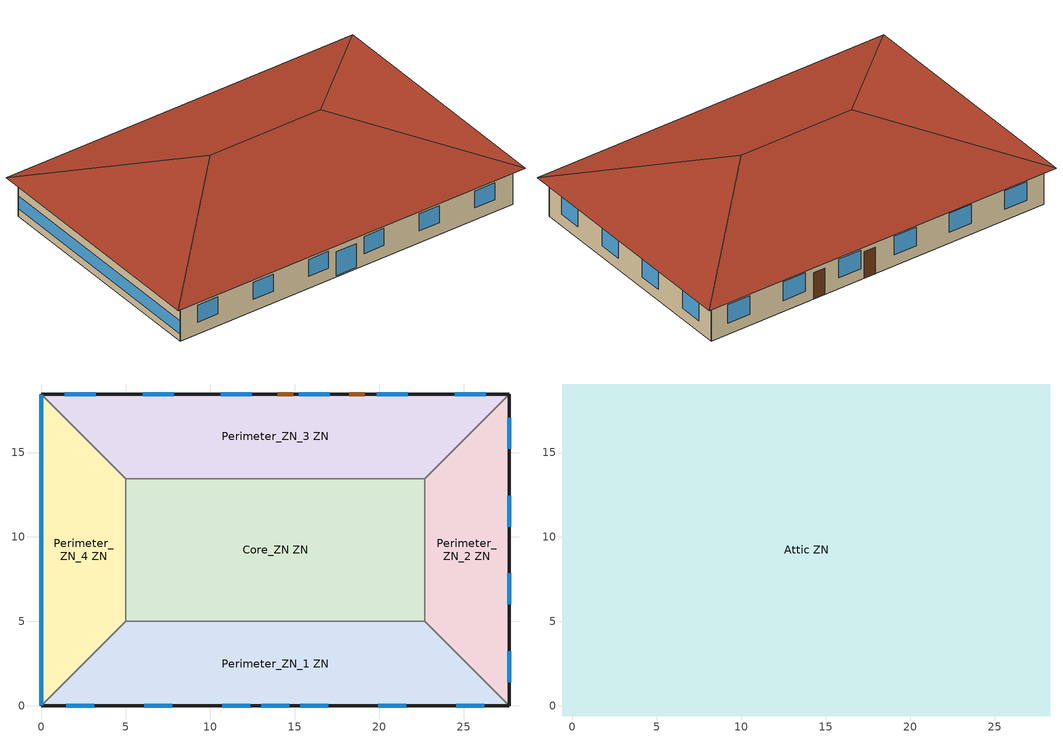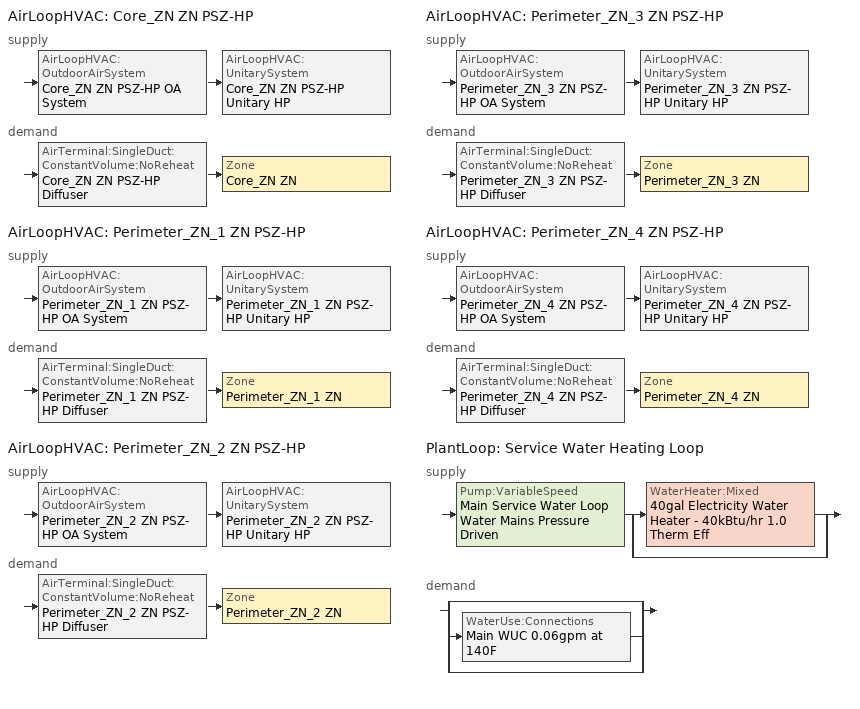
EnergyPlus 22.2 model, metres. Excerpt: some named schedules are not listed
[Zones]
Core_ZN ZN
 floor ground (PRM Slab on Grade Floor_Core_ZN_floor_0.73): 22.69,13.46 22.69,5 5,5 5,13.46 z0
 wall to Perimeter_ZN_2 ZN (Typical Interior Wall): 22.69,5 22.69,13.46 z0:3.05
 wall to Perimeter_ZN_3 ZN (Typical Interior Wall): 22.69,13.46 5,13.46 z0:3.05
 wall to Perimeter_ZN_1 ZN (Typical Interior Wall): 5,5 22.69,5 z0:3.05
 wall to Perimeter_ZN_4 ZN (Typical Interior Wall): 5,13.46 5,5 z0:3.05
Perimeter_ZN_1 ZN
 floor ground (PRM Slab on Grade Floor_Perimeter_ZN_1_floor_0.73): 22.69,5 27.69,0 0,0 5,5 z0
 wall outside (PRM Steel Framed Exterior Wall R-8.06): 0,0 27.69,0 z0:3.05
 wall to Perimeter_ZN_2 ZN (Typical Interior Wall): 27.69,0 22.69,5 z0:3.05
 wall to Perimeter_ZN_4 ZN (Typical Interior Wall): 5,5 0,0 z0:3.05
 window (PRM U 1.22 SHGC 0.25 VT 0.28 Simple Glazing Window U-1.22 SHGC 0.25): 1.48,0 3.13,0 / 6.1,0 7.75,0 / 10.71,0 12.36,0 / 15.33,0 16.98,0 / 19.94,0 21.59,0 / 24.56,0 26.21,0 z0.97:2.35; 13.02,0 14.67,0 z0.1:2.03
Perimeter_ZN_2 ZN
 floor ground (PRM Slab on Grade Floor_Perimeter_ZN_2_floor_0.73): 27.69,18.46 27.69,0 22.69,5 22.69,13.46 z0
 wall outside (PRM Steel Framed Exterior Wall R-8.06): 27.69,0 27.69,18.46 z0:3.05
 wall to Perimeter_ZN_3 ZN (Typical Interior Wall): 27.69,18.46 22.69,13.46 z0:3.05
 window (PRM U 1.22 SHGC 0.25 VT 0.28 Simple Glazing Window U-1.22 SHGC 0.25 1): 27.69,1.39 27.69,3.22 / 27.69,6.01 27.69,7.84 / 27.69,10.62 27.69,12.45 / 27.69,15.24 27.69,17.07 z0.9:2.42
Perimeter_ZN_3 ZN
 floor ground (PRM Slab on Grade Floor_Perimeter_ZN_3_floor_0.73): 27.69,18.46 22.69,13.46 5,13.46 0,18.46 z0
 wall outside (PRM Steel Framed Exterior Wall R-8.06): 27.69,18.46 0,18.46 z0:3.05
 wall to Perimeter_ZN_4 ZN (Typical Interior Wall): 0,18.46 5,13.46 z0:3.05
 window (PRM U 1.22 SHGC 0.25 VT 0.28 Simple Glazing Window U-1.22 SHGC 0.25 1): 26.3,18.46 24.47,18.46 / 21.68,18.46 19.85,18.46 / 17.07,18.46 15.24,18.46 / 12.45,18.46 10.62,18.46 / 7.84,18.46 6.01,18.46 / 3.22,18.46 1.39,18.46 z0.9:2.42
 door (PRM Typical Insulated Metal Door R-1.43): 14.91,18.46 14,18.46 / 19.13,18.46 18.22,18.46 z0:2.13
Perimeter_ZN_4 ZN
 floor ground (PRM Slab on Grade Floor_Perimeter_ZN_4_floor_0.73): 0,18.46 5,13.46 5,5 0,0 z0
 wall outside (PRM Steel Framed Exterior Wall R-8.06): 0,18.46 0,0 z0:3.05
 window (PRM U 1.22 SHGC 0.25 VT 0.28 Simple Glazing Window U-1.22 SHGC 0.25 2): 0,18.43 0,0.03 z0.6:1.64
Attic ZN
 floor outside (Typical Attic Soffit): 28.29,19.06 28.29,-0.6 27.69,0 27.69,18.46 z3.05; 28.29,19.06 27.69,18.46 0,18.46 -0.6,19.06 z3.05; 27.69,0 28.29,-0.6 -0.6,-0.6 0,0 z3.05; -0.6,19.06 0,18.46 0,0 -0.6,-0.6 z3.05
 floor to Core_ZN ZN (PRM IEAD Roof R-15.87 Reversed): 22.69,13.46 22.69,5 5,5 5,13.46 z3.05
 floor to Perimeter_ZN_2 ZN (PRM IEAD Roof R-15.87 Reversed): 27.69,18.46 27.69,0 22.69,5 22.69,13.46 z3.05
 floor to Perimeter_ZN_3 ZN (PRM IEAD Roof R-15.87 Reversed): 27.69,18.46 22.69,13.46 5,13.46 0,18.46 z3.05
 floor to Perimeter_ZN_1 ZN (PRM IEAD Roof R-15.87 Reversed): 22.69,5 27.69,0 0,0 5,5 z3.05
 floor to Perimeter_ZN_4 ZN (PRM IEAD Roof R-15.87 Reversed): 0,18.46 5,13.46 5,5 0,0 z3.05
 roof outside (Typical Uninsulated Wood Joist Attic Roof): 18.46,9.23,6.33 28.29,-0.6,3.05 28.29,19.06,3.05; 18.46,9.23,6.33 28.29,19.06,3.05 -0.6,19.06,3.05 9.23,9.23,6.33; 9.23,9.23,6.33 -0.6,-0.6,3.05 28.29,-0.6,3.05 18.46,9.23,6.33; 9.23,9.23,6.33 -0.6,19.06,3.05 -0.6,-0.6,3.05
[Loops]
AirLoopHVAC 'Core_ZN ZN PSZ-HP'
 supply: AirLoopHVAC:OutdoorAirSystem 'Core_ZN ZN PSZ-HP OA System' > AirLoopHVAC:UnitarySystem 'Core_ZN ZN PSZ-HP Unitary HP'
 demand: AirTerminal:SingleDuct:ConstantVolume:NoReheat 'Core_ZN ZN PSZ-HP Diffuser' > Zone 'Core_ZN ZN'
AirLoopHVAC 'Perimeter_ZN_1 ZN PSZ-HP'
 supply: AirLoopHVAC:OutdoorAirSystem 'Perimeter_ZN_1 ZN PSZ-HP OA System' > AirLoopHVAC:UnitarySystem 'Perimeter_ZN_1 ZN PSZ-HP Unitary HP'
 demand: AirTerminal:SingleDuct:ConstantVolume:NoReheat 'Perimeter_ZN_1 ZN PSZ-HP Diffuser' > Zone 'Perimeter_ZN_1 ZN'
AirLoopHVAC 'Perimeter_ZN_2 ZN PSZ-HP'
 supply: AirLoopHVAC:OutdoorAirSystem 'Perimeter_ZN_2 ZN PSZ-HP OA System' > AirLoopHVAC:UnitarySystem 'Perimeter_ZN_2 ZN PSZ-HP Unitary HP'
 demand: AirTerminal:SingleDuct:ConstantVolume:NoReheat 'Perimeter_ZN_2 ZN PSZ-HP Diffuser' > Zone 'Perimeter_ZN_2 ZN'
AirLoopHVAC 'Perimeter_ZN_3 ZN PSZ-HP'
 supply: AirLoopHVAC:OutdoorAirSystem 'Perimeter_ZN_3 ZN PSZ-HP OA System' > AirLoopHVAC:UnitarySystem 'Perimeter_ZN_3 ZN PSZ-HP Unitary HP'
 demand: AirTerminal:SingleDuct:ConstantVolume:NoReheat 'Perimeter_ZN_3 ZN PSZ-HP Diffuser' > Zone 'Perimeter_ZN_3 ZN'
AirLoopHVAC 'Perimeter_ZN_4 ZN PSZ-HP'
 supply: AirLoopHVAC:OutdoorAirSystem 'Perimeter_ZN_4 ZN PSZ-HP OA System' > AirLoopHVAC:UnitarySystem 'Perimeter_ZN_4 ZN PSZ-HP Unitary HP'
 demand: AirTerminal:SingleDuct:ConstantVolume:NoReheat 'Perimeter_ZN_4 ZN PSZ-HP Diffuser' > Zone 'Perimeter_ZN_4 ZN'
PlantLoop 'Service Water Heating Loop'
 supply: Pump:VariableSpeed 'Main Service Water Loop Water Mains Pressure Driven' > split
  | WaterHeater:Mixed '40gal Electricity Water Heater - 40kBtu/hr 1.0 Therm Eff'
  | bypass
 demand: split
  | bypass
  | WaterUse:Connections 'Main WUC 0.06gpm at 140F'
  | bypass
[Building]
test_building: Loads convergence tolerance value=0.04; Maximum number of warmup days=25; Minimum number of warmup days=6; North axis=0; Solar distribution=FullInteriorAndExterior; Temperature convergence tolerance value=0.2; Terrain=City
[Site:GroundTemperature:FCfactorMethod]
January ground temperature=24.2; February ground temperature=18.9; March ground temperature=15.7; April ground temperature=13.6; May ground temperature=15.5; June ground temperature=17.1; July ground temperature=21.2; August ground temperature=26.9; September ground temperature=27.6; October ground temperature=27.9; November ground temperature=27.4; December ground temperature=26.2
[Site:Location]
Tampa-MacDill AFB_FL_USA: Elevation=8; Latitude=27.85; Longitude=-82.52; Time zone=-5
[Site:WaterMainsTemperature]
Annual average outdoor air temperature=21.85; Calculation method=Correlation; Maximum difference in monthly average outdoor air temperatures=14.3
[SizingPeriod:DesignDay] Barometric pressure=101229; Begin environment reset mode=FullResetAtBeginEnvironment; Day of month=21; Daylight saving time indicator=No; Dry bulb temperature range modifier type=DefaultMultipliers; Humidity condition type=WetBulb; Rain indicator=No; Snow indicator=No
Name | Ashrae clear sky optical depth for beam irradiance taub | Ashrae clear sky optical depth for diffuse irradiance taud | Daily dry bulb temperature range | Day type | Maximum dry bulb temperature | Month | Solar model indicator | Wetbulb or dewpoint at maximum dry bulb | Wind direction | Wind speed | Sky clearness
Tampa-MacDill.AFB_FL_USA Ann Clg .4% Condns DB=>MWB | 0.491 | 2.016 | 7.9 | SummerDesignDay | 33.9 | 8 | ASHRAETau | 25.1 | 270 | 3.1
Tampa-MacDill.AFB_FL_USA Ann Htg 99.6% Condns DB |  |  | 0 | WinterDesignDay | 4.6 | 1 | ASHRAEClearSky | 4.6 | 10 | 2.5 | 0
[Construction]
InteriorFurnishings: Std Wood 6inch
PRM IEAD Roof R-15.87 Reversed: Metal Roof Surface, Typical Insulation R-14.76, Roof Membrane
PRM Steel Framed Exterior Wall R-8.06: Stucco - 3/8 in., 5/8 in. Gypsum Board, Typical Insulation R-6.01, 5/8 in. Gypsum Board
PRM Typical Insulated Metal Door R-1.43: F08 Metal surface, Typical Insulation R-0.58 1
PRM U 1.22 SHGC 0.25 VT 0.28 Simple Glazing Window U-1.22 SHGC 0.25: PRM U 1.22 SHGC 0.25 VT 0.28 Simple Glazing U-1.22 SHGC 0.25
PRM U 1.22 SHGC 0.25 VT 0.28 Simple Glazing Window U-1.22 SHGC 0.25 1: PRM U 1.22 SHGC 0.25 VT 0.28 Simple Glazing U-1.22 SHGC 0.25 1
PRM U 1.22 SHGC 0.25 VT 0.28 Simple Glazing Window U-1.22 SHGC 0.25 2: PRM U 1.22 SHGC 0.25 VT 0.28 Simple Glazing U-1.22 SHGC 0.25 2
Typical Attic Soffit: 5/8 in. Plywood
Typical Interior Wall: G01 13mm gypsum board, G01 13mm gypsum board
Typical Uninsulated Wood Joist Attic Roof: Asphalt Shingles, 5/8 in. Plywood
[Construction:FfactorGroundFloor] F factor=1.26344
Name | Area | Perimeterexposed
PRM Slab on Grade Floor_Core_ZN_floor_0.73 | 149.6574 | 0
PRM Slab on Grade Floor_Perimeter_ZN_1_floor_0.73; PRM Slab on Grade Floor_Perimeter_ZN_3_floor_0.73 | 113.45 | 27.69
PRM Slab on Grade Floor_Perimeter_ZN_2_floor_0.73; PRM Slab on Grade Floor_Perimeter_ZN_4_floor_0.73 | 67.3 | 18.46
[Material] Thermal absorptance=0.9
Name | Conductivity | Density | Roughness | Solar absorptance | Specific heat | Thickness | Visible absorptance
5/8 in. Gypsum Board | 0.16 | 800 | MediumSmooth | 0.7 | 1090 | 0.0159 | 0.7
5/8 in. Plywood | 0.12 | 544 | Smooth | 0.7 | 1210 | 0.0159 | 0.7
Asphalt Shingles | 0.04 | 1120 | VeryRough | 0.7 | 1260 | 0.0032 | 0.7
F08 Metal surface; Metal Roof Surface | 45.28 | 7824 | Smooth | 0.7 | 500 | 0.0008 | 0.7
G01 13mm gypsum board | 0.16 | 800 | Smooth | 0.7 | 1090 | 0.0127 | 0.5
Roof Membrane | 0.16 | 1121.29 | VeryRough | 0.7 | 1460 | 0.0095 | 0.7
Std Wood 6inch | 0.12 | 540 | MediumSmooth | 0.7 | 1210 | 0.15 | 0.7
Stucco - 3/8 in. | 0.721197 | 1855.1 | Smooth | 0 | 837.36 | 0.009652 | 0
[Material:NoMass] Roughness=Smooth; Solar absorptance=0.7; Thermal absorptance=0.9; Visible absorptance=0.7
Name | Thermal resistance
Typical Insulation R-0.58 1 | 0.101875
Typical Insulation R-6.01 | 1.05842
Typical Insulation R-14.76 | 2.59864
[WindowMaterial:SimpleGlazingSystem] Solar heat gain coefficient=0.25; U factor=6.92748; Visible transmittance=0.28
PRM U 1.22 SHGC 0.25 VT 0.28 Simple Glazing U-1.22 SHGC 0.25; PRM U 1.22 SHGC 0.25 VT 0.28 Simple Glazing U-1.22 SHGC 0.25 1; PRM U 1.22 SHGC 0.25 VT 0.28 Simple Glazing U-1.22 SHGC 0.25 2
[AirLoopHVAC] Design return air flow fraction of supply air flow=1; Design supply air flow rate=Autosize
Core_ZN ZN PSZ-HP; Perimeter_ZN_1 ZN PSZ-HP; Perimeter_ZN_2 ZN PSZ-HP; Perimeter_ZN_3 ZN PSZ-HP; Perimeter_ZN_4 ZN PSZ-HP
[AirLoopHVAC:UnitarySystem] Ancillary off cycle electric power=0; Ancillary on cycle electric power=0; Availability schedule=Always On Discrete; Control type=Load; Cooling supply air flow rate=Autosize; Dehumidification control type=None; Dx heating coil sizing ratio=1; Fan placement=DrawThrough; Fraction of on cycle power use=0.01; Heat pump fan delay time=60; Heat pump time constant=60; Heating supply air flow rate=Autosize; Latent load control=SensibleOnlyLoadControl; Maximum cycling rate=2.5; Maximum outdoor dry bulb temperature for supplemental heater operation=4.44444; Maximum supply air temperature=80; Minimum supply air temperature=2; No load supply air flow rate=Autosize; Use doas dx cooling coil=No
Name | Controlling zone or thermostat location | Cooling coil | Heating coil | Supplemental heating coil | Supply air fan operating mode schedule | Supply fan
Core_ZN ZN PSZ-HP Unitary HP | Core_ZN ZN | Core_ZN ZN PSZ-HP 1spd DX HP Clg Coil | Core_ZN ZN HP Htg Coil | Core_ZN ZN PSZ-HP Electric Backup Htg Coil | Core_ZN ZN PSZ-HP Occ Sch | Core_ZN ZN PSZ-HP Fan
Perimeter_ZN_1 ZN PSZ-HP Unitary HP | Perimeter_ZN_1 ZN | Perimeter_ZN_1 ZN PSZ-HP 1spd DX HP Clg Coil | Perimeter_ZN_1 ZN HP Htg Coil | Perimeter_ZN_1 ZN PSZ-HP Electric Backup Htg Coil | Perimeter_ZN_1 ZN PSZ-HP Occ Sch | Perimeter_ZN_1 ZN PSZ-HP Fan
Perimeter_ZN_2 ZN PSZ-HP Unitary HP | Perimeter_ZN_2 ZN | Perimeter_ZN_2 ZN PSZ-HP 1spd DX HP Clg Coil | Perimeter_ZN_2 ZN HP Htg Coil | Perimeter_ZN_2 ZN PSZ-HP Electric Backup Htg Coil | Perimeter_ZN_2 ZN PSZ-HP Occ Sch | Perimeter_ZN_2 ZN PSZ-HP Fan
Perimeter_ZN_3 ZN PSZ-HP Unitary HP | Perimeter_ZN_3 ZN | Perimeter_ZN_3 ZN PSZ-HP 1spd DX HP Clg Coil | Perimeter_ZN_3 ZN HP Htg Coil | Perimeter_ZN_3 ZN PSZ-HP Electric Backup Htg Coil | Perimeter_ZN_3 ZN PSZ-HP Occ Sch | Perimeter_ZN_3 ZN PSZ-HP Fan
Perimeter_ZN_4 ZN PSZ-HP Unitary HP | Perimeter_ZN_4 ZN | Perimeter_ZN_4 ZN PSZ-HP 1spd DX HP Clg Coil | Perimeter_ZN_4 ZN HP Htg Coil | Perimeter_ZN_4 ZN PSZ-HP Electric Backup Htg Coil | Perimeter_ZN_4 ZN PSZ-HP Occ Sch | Perimeter_ZN_4 ZN PSZ-HP Fan
[AirTerminal:SingleDuct:ConstantVolume:NoReheat] Availability schedule=Always On Discrete; Maximum air flow rate=Autosize
Core_ZN ZN PSZ-HP Diffuser; Perimeter_ZN_1 ZN PSZ-HP Diffuser; Perimeter_ZN_2 ZN PSZ-HP Diffuser; Perimeter_ZN_3 ZN PSZ-HP Diffuser; Perimeter_ZN_4 ZN PSZ-HP Diffuser
[AvailabilityManager:NightCycle] Applicability schedule=Always On Discrete; Control type=CycleOnAny; Cycling run time=1800; Cycling run time control type=FixedRunTime; Thermostat tolerance=1
Name | Fan schedule
Availability Manager Night Cycle 6 | Core_ZN ZN PSZ-HP Occ Sch
Availability Manager Night Cycle 7 | Perimeter_ZN_1 ZN PSZ-HP Occ Sch
Availability Manager Night Cycle 8 | Perimeter_ZN_2 ZN PSZ-HP Occ Sch
Availability Manager Night Cycle 9 | Perimeter_ZN_3 ZN PSZ-HP Occ Sch
Availability Manager Night Cycle 10 | Perimeter_ZN_4 ZN PSZ-HP Occ Sch
[AvailabilityManager:Scheduled] Schedule=Always On Discrete
Core_ZN ZN PSZ-HP OA System Availability Manager; Perimeter_ZN_1 ZN PSZ-HP OA System Availability Manager; Perimeter_ZN_2 ZN PSZ-HP OA System Availability Manager; Perimeter_ZN_3 ZN PSZ-HP OA System Availability Manager; Perimeter_ZN_4 ZN PSZ-HP OA System Availability Manager
[Coil:Cooling:DX:SingleSpeed] 2017 rated evaporator fan power per volume flow rate=773.3; Availability schedule=Always On Discrete; Basin heater capacity=0; Basin heater setpoint temperature=10; Condenser type=AirCooled; Crankcase heater capacity=0; Evaporative condenser air flow rate=Autosize; Evaporative condenser effectiveness=0; Evaporative condenser pump rated power consumption=Autosize; Gross rated cooling cop=3; Gross rated sensible heat ratio=Autosize; Gross rated total cooling capacity=Autosize; Maximum outdoor dry bulb temperature for crankcase heater operation=0; Minimum outdoor dry bulb temperature for compressor operation=-25; Rated air flow rate=Autosize
Name | Energy input ratio function of flow fraction curve | Energy input ratio function of temperature curve | Part load fraction correlation curve | Total cooling capacity function of flow fraction curve | Total cooling capacity function of temperature curve
Core_ZN ZN PSZ-HP 1spd DX HP Clg Coil | Curve Quadratic 7 | Curve Biquadratic 4 | Curve Quadratic 8 | Curve Quadratic 6 | Curve Biquadratic 3
Perimeter_ZN_1 ZN PSZ-HP 1spd DX HP Clg Coil | Curve Quadratic 15 | Curve Biquadratic 8 | Curve Quadratic 16 | Curve Quadratic 14 | Curve Biquadratic 7
Perimeter_ZN_2 ZN PSZ-HP 1spd DX HP Clg Coil | Curve Quadratic 23 | Curve Biquadratic 12 | Curve Quadratic 24 | Curve Quadratic 22 | Curve Biquadratic 11
Perimeter_ZN_3 ZN PSZ-HP 1spd DX HP Clg Coil | Curve Quadratic 31 | Curve Biquadratic 16 | Curve Quadratic 32 | Curve Quadratic 30 | Curve Biquadratic 15
Perimeter_ZN_4 ZN PSZ-HP 1spd DX HP Clg Coil | Curve Quadratic 39 | Curve Biquadratic 20 | Curve Quadratic 40 | Curve Quadratic 38 | Curve Biquadratic 19
[Coil:Heating:DX:SingleSpeed] 2023 rated supply fan power per volume flow rate=773.3; Availability schedule=Always On Discrete; Crankcase heater capacity=50; Defrost control=OnDemand; Defrost strategy=ReverseCycle; Defrost time period fraction=0.166667; Gross rated heating capacity=Autosize; Gross rated heating cop=3.4; Maximum outdoor dry bulb temperature for crankcase heater operation=4.4; Maximum outdoor dry bulb temperature for defrost operation=1.67; Minimum outdoor dry bulb temperature for compressor operation=-12.2; Rated air flow rate=Autosize; Resistive defrost heater capacity=2000
Name | Defrost energy input ratio function of temperature curve | Energy input ratio function of flow fraction curve | Energy input ratio function of temperature curve | Heating capacity function of flow fraction curve | Heating capacity function of temperature curve | Part load fraction correlation curve
Core_ZN ZN HP Htg Coil | Core_ZN ZN HP Htg Coil Defrost EIR Func of Temp Curve 2 | Core_ZN ZN HP Htg Coil EIR Func of Flow Frac Curve | Core_ZN ZN HP Htg Coil EIR Func of Temp Curve | Core_ZN ZN HP Htg Coil Htg Cap Func of Flow Frac Curve | Core_ZN ZN HP Htg Coil Htg Cap Func of Temp Curve | Core_ZN ZN HP Htg Coil PLR Correlation Curve
Perimeter_ZN_1 ZN HP Htg Coil | Perimeter_ZN_1 ZN HP Htg Coil Defrost EIR Func of Temp Curve 2 | Perimeter_ZN_1 ZN HP Htg Coil EIR Func of Flow Frac Curve | Perimeter_ZN_1 ZN HP Htg Coil EIR Func of Temp Curve | Perimeter_ZN_1 ZN HP Htg Coil Htg Cap Func of Flow Frac Curve | Perimeter_ZN_1 ZN HP Htg Coil Htg Cap Func of Temp Curve | Perimeter_ZN_1 ZN HP Htg Coil PLR Correlation Curve
Perimeter_ZN_2 ZN HP Htg Coil | Perimeter_ZN_2 ZN HP Htg Coil Defrost EIR Func of Temp Curve 2 | Perimeter_ZN_2 ZN HP Htg Coil EIR Func of Flow Frac Curve | Perimeter_ZN_2 ZN HP Htg Coil EIR Func of Temp Curve | Perimeter_ZN_2 ZN HP Htg Coil Htg Cap Func of Flow Frac Curve | Perimeter_ZN_2 ZN HP Htg Coil Htg Cap Func of Temp Curve | Perimeter_ZN_2 ZN HP Htg Coil PLR Correlation Curve
Perimeter_ZN_3 ZN HP Htg Coil | Perimeter_ZN_3 ZN HP Htg Coil Defrost EIR Func of Temp Curve 2 | Perimeter_ZN_3 ZN HP Htg Coil EIR Func of Flow Frac Curve | Perimeter_ZN_3 ZN HP Htg Coil EIR Func of Temp Curve | Perimeter_ZN_3 ZN HP Htg Coil Htg Cap Func of Flow Frac Curve | Perimeter_ZN_3 ZN HP Htg Coil Htg Cap Func of Temp Curve | Perimeter_ZN_3 ZN HP Htg Coil PLR Correlation Curve
Perimeter_ZN_4 ZN HP Htg Coil | Perimeter_ZN_4 ZN HP Htg Coil Defrost EIR Func of Temp Curve 2 | Perimeter_ZN_4 ZN HP Htg Coil EIR Func of Flow Frac Curve | Perimeter_ZN_4 ZN HP Htg Coil EIR Func of Temp Curve | Perimeter_ZN_4 ZN HP Htg Coil Htg Cap Func of Flow Frac Curve | Perimeter_ZN_4 ZN HP Htg Coil Htg Cap Func of Temp Curve | Perimeter_ZN_4 ZN HP Htg Coil PLR Correlation Curve
[Coil:Heating:Electric] Availability schedule=Always On Discrete; Efficiency=1; Nominal capacity=Autosize
Core_ZN ZN PSZ-HP Electric Backup Htg Coil; Perimeter_ZN_1 ZN PSZ-HP Electric Backup Htg Coil; Perimeter_ZN_2 ZN PSZ-HP Electric Backup Htg Coil; Perimeter_ZN_3 ZN PSZ-HP Electric Backup Htg Coil; Perimeter_ZN_4 ZN PSZ-HP Electric Backup Htg Coil
[Controller:MechanicalVentilation] Availability schedule=Always On Discrete; Demand controlled ventilation=No; System outdoor air method=ZoneSum; Design specification outdoor air object name 1=Office WholeBuilding - Sm Office Ventilation
Name | Zone or zonelist name 1
Controller Mechanical Ventilation 1 | Core_ZN ZN
Controller Mechanical Ventilation 2 | Perimeter_ZN_1 ZN
Controller Mechanical Ventilation 3 | Perimeter_ZN_2 ZN
Controller Mechanical Ventilation 4 | Perimeter_ZN_3 ZN
Controller Mechanical Ventilation 5 | Perimeter_ZN_4 ZN
[Controller:OutdoorAir] Control high indoor humidity based on outdoor humidity ratio=Yes; Economizer control action type=ModulateFlow; Economizer control type=NoEconomizer; Economizer maximum limit dry bulb temperature=28; Economizer maximum limit enthalpy=64000; Heat recovery bypass control type=BypassWhenWithinEconomizerLimits; High humidity control=No; Lockout type=LockoutWithHeating; Maximum outdoor air flow rate=Autosize; Minimum limit type=FixedMinimum; Minimum outdoor air flow rate=Autosize; Minimum outdoor air schedule=Always On Discrete
Name | Mechanical ventilation controller
Core_ZN ZN PSZ-HP OA System Controller | Controller Mechanical Ventilation 1
Perimeter_ZN_1 ZN PSZ-HP OA System Controller | Controller Mechanical Ventilation 2
Perimeter_ZN_2 ZN PSZ-HP OA System Controller | Controller Mechanical Ventilation 3
Perimeter_ZN_3 ZN PSZ-HP OA System Controller | Controller Mechanical Ventilation 4
Perimeter_ZN_4 ZN PSZ-HP OA System Controller | Controller Mechanical Ventilation 5
[DesignSpecification:OutdoorAir]
Office WholeBuilding - Sm Office Ventilation: Outdoor air flow air changes per hour=0; Outdoor air flow per person=0; Outdoor air flow per zone=0; Outdoor air flow per zone floor area=0.000508; Outdoor air method=Sum
[Exterior:Lights]
NonDimming Exterior Lights Def: Control option=AstronomicalClock; Design level=1582.575; End use subcategory=General; Schedule=OfficeSmall Exterior_Lgt_ALWAYS_ON
[Fan:OnOff] Availability schedule=Always On Discrete; End use subcategory=General; Fan total efficiency=0.495; Maximum flow rate=Autosize; Motor efficiency=0.825; Motor in airstream fraction=1; Pressure rise=891.506
Name | Fan efficiency ratio function of speed ratio curve | Fan power ratio function of speed ratio curve
Core_ZN ZN PSZ-HP Fan | Fan On Off Efficiency Curve | Fan On Off Power Curve
Perimeter_ZN_1 ZN PSZ-HP Fan | Fan On Off Efficiency Curve 1 | Fan On Off Power Curve 1
Perimeter_ZN_2 ZN PSZ-HP Fan | Fan On Off Efficiency Curve 2 | Fan On Off Power Curve 2
Perimeter_ZN_3 ZN PSZ-HP Fan | Fan On Off Efficiency Curve 3 | Fan On Off Power Curve 3
Perimeter_ZN_4 ZN PSZ-HP Fan | Fan On Off Efficiency Curve 4 | Fan On Off Power Curve 4
[InternalMass] Construction=InteriorFurnishings
Name | Zone or zonelist | Surface area
Attic Mass | Attic ZN | 1135.95
Core_ZN Mass | Core_ZN ZN | 299.3148
Perimeter_ZN_1 Mass | Perimeter_ZN_1 ZN | 226.9
Perimeter_ZN_2 Mass | Perimeter_ZN_2 ZN | 134.6
Perimeter_ZN_3 Mass | Perimeter_ZN_3 ZN | 226.9
Perimeter_ZN_4 Mass | Perimeter_ZN_4 ZN | 134.6
[PlantEquipmentList]
Service Water Heating Loop Heating Equipment List: 40gal Electricity Water Heater - 40kBtu/hr 1.0 Therm Eff, WaterHeater:Mixed
[PlantEquipmentOperation:HeatingLoad]
Service Water Heating Loop Heating Operation Scheme: Load range 1 lower limit=0; Load range 1 upper limit=1000000000; Range 1 equipment list=Service Water Heating Loop Heating Equipment List
[PlantEquipmentOperationSchemes]
Service Water Heating Loop Operation Schemes: Control scheme 1=Service Water Heating Loop Heating Operation Scheme; Control scheme 1 schedule=Always On Discrete
[PlantLoop]
Service Water Heating Loop: Common pipe simulation=None; Fluid type=Water; Load distribution scheme=Optimal; Maximum loop flow rate=Autosize; Maximum loop temperature=60; Minimum loop flow rate=0; Minimum loop temperature=10; Plant equipment operation scheme=Service Water Heating Loop Operation Schemes; Plant loop demand calculation scheme=SingleSetpoint; Plant loop volume=Autocalculate
[Pump:VariableSpeed]
Main Service Water Loop Water Mains Pressure Driven: Design electric power per unit flow rate=348701.1; Design maximum flow rate=Autosize; Design minimum flow rate=0; Design minimum flow rate fraction=0; Design power consumption=Autosize; Design power sizing method=PowerPerFlowPerPressure; Design pump head=0.001; Design shaft power per unit flow rate per unit head=1.28205; End use subcategory=General; Fraction of motor inefficiencies to fluid stream=0; Motor efficiency=0.825; Pump control type=Intermittent; Skin loss radiative fraction=0.5; Coefficient 1 of the part load performance curve=0; Coefficient 2 of the part load performance curve=3.2485; Coefficient 3 of the part load performance curve=-4.7443; Coefficient 4 of the part load performance curve=2.5294
[SetpointManager:MixedAir] Control variable=Temperature
Node 8 OS Default SPM; Node 18 OS Default SPM; Node 28 OS Default SPM; Node 38 OS Default SPM; Node 48 OS Default SPM
[SetpointManager:Scheduled]
Service hot water setpoint manager: Control variable=Temperature; Schedule=Service Water Loop Temp - 140F; Setpoint node or nodelist=Main Service Water Loop Supply Outlet Node
[SetpointManager:SingleZone:Reheat] Control variable=Temperature; Maximum supply air temperature=50; Minimum supply air temperature=12.7778
Name | Control zone
Core_ZN ZN Setpoint Manager SZ Reheat | Core_ZN ZN
Perimeter_ZN_1 ZN Setpoint Manager SZ Reheat | Perimeter_ZN_1 ZN
Perimeter_ZN_2 ZN Setpoint Manager SZ Reheat | Perimeter_ZN_2 ZN
Perimeter_ZN_3 ZN Setpoint Manager SZ Reheat | Perimeter_ZN_3 ZN
Perimeter_ZN_4 ZN Setpoint Manager SZ Reheat | Perimeter_ZN_4 ZN
[Sizing:Plant]
Service Water Heating Loop: Coincident sizing factor mode=None; Design loop exit temperature=60; Loop design temperature difference=5; Loop type=Heating; Sizing option=NonCoincident; Zone timesteps in averaging window=1
[Sizing:System] 100 outdoor air in cooling=No; 100 outdoor air in heating=No; Central cooling capacity control method=OnOff; Central cooling design supply air humidity ratio=0.0085; Central cooling design supply air temperature=12.7789; Central heating design supply air humidity ratio=0.008; Central heating design supply air temperature=32.2211; Central heating maximum system air flow ratio=1; Cooling design capacity=Autosize; Cooling design capacity method=CoolingDesignCapacity; Cooling design capacity per floor area=234.7; Cooling fraction of autosized cooling supply air flow rate=1; Cooling supply air flow rate=0; Cooling supply air flow rate method=DesignDay; Cooling supply air flow rate per floor area=0.00996765; Cooling supply air flow rate per unit cooling capacity=3.94755e-05; Design outdoor air flow rate=Autosize; Fraction of autosized cooling design capacity=1; Fraction of autosized heating design capacity=1; Heating design capacity=Autosize; Heating design capacity method=HeatingDesignCapacity; Heating design capacity per floor area=157; Heating fraction of autosized cooling supply air flow rate=1; Heating fraction of autosized heating supply air flow rate=1; Heating supply air flow rate=0; Heating supply air flow rate method=DesignDay; Heating supply air flow rate per floor area=0.00996765; Heating supply air flow rate per unit heating capacity=3.15882e-05; Occupant diversity=Autosize; Precool design humidity ratio=0.008; Precool design temperature=12.7778; Preheat design humidity ratio=0.008; Preheat design temperature=7.22222; System outdoor air method=ZoneSum; Type of load to size on=Sensible; Type of zone sum to use=Coincident; Zone maximum outdoor air fraction=1
Core_ZN ZN PSZ-HP; Perimeter_ZN_1 ZN PSZ-HP; Perimeter_ZN_2 ZN PSZ-HP; Perimeter_ZN_3 ZN PSZ-HP; Perimeter_ZN_4 ZN PSZ-HP
[Sizing:Zone] Account for dedicated outdoor air system=No; Cooling design air flow method=DesignDay; Cooling design air flow rate=0; Cooling minimum air flow=0; Cooling minimum air flow fraction=0; Cooling minimum air flow per zone floor area=0.000762; Design specification outdoor air object=Office WholeBuilding - Sm Office Ventilation; Heating design air flow method=DesignDay; Heating design air flow rate=0; Heating maximum air flow=0.141576; Heating maximum air flow fraction=0.3; Heating maximum air flow per zone floor area=0.002032; Zone cooling design supply air humidity ratio=0.0085; Zone cooling design supply air humidity ratio difference=0.005; Zone cooling design supply air temperature=12.7789; Zone cooling design supply air temperature difference=11.11; Zone cooling design supply air temperature input method=SupplyAirTemperature; Zone heating design supply air humidity ratio=0.008; Zone heating design supply air temperature=32.2211; Zone heating design supply air temperature difference=11.11; Zone heating design supply air temperature input method=SupplyAirTemperature; Zone humidification design supply air humidity ratio difference=0.005; Zone latent cooling design supply air humidity ratio input method=HumidityRatioDifference; Zone latent heating design supply air humidity ratio input method=HumidityRatioDifference; Zone load sizing method=Sensible Load Only No Latent Load
Core_ZN ZN; Perimeter_ZN_1 ZN; Perimeter_ZN_2 ZN; Perimeter_ZN_3 ZN; Perimeter_ZN_4 ZN
[Space] Ceiling height=Autocalculate; Floor area=Autocalculate; Space type=OFFICE_OPEN_PLAN; Tag 1=OFFICE_BUILDINGS_OFFICE_SPACE; Tag 2=OFFICE; Volume=Autocalculate
Name | Zone
Core_ZN ZN_space | Core_ZN ZN
Perimeter_ZN_1 ZN_space | Perimeter_ZN_1 ZN
Perimeter_ZN_2 ZN_space | Perimeter_ZN_2 ZN
Perimeter_ZN_3 ZN_space | Perimeter_ZN_3 ZN
Perimeter_ZN_4 ZN_space | Perimeter_ZN_4 ZN
[ThermostatSetpoint:DualSetpoint] Cooling setpoint temperature schedule=OfficeSmall CLGSETP_SCH_NO_OPTIMUM; Heating setpoint temperature schedule=OfficeSmall HTGSETP_SCH_NO_OPTIMUM
Office WholeBuilding - Sm Office Thermostat 1; Office WholeBuilding - Sm Office Thermostat 2; Office WholeBuilding - Sm Office Thermostat 3; Office WholeBuilding - Sm Office Thermostat 4; Office WholeBuilding - Sm Office Thermostat 5
[WaterHeater:Mixed]
40gal Electricity Water Heater - 40kBtu/hr 1.0 Therm Eff: Ambient temperature indicator=Zone; Ambient temperature zone=Core_ZN ZN; Deadband temperature difference=2; End use subcategory=General; Heater control type=Cycle; Heater fuel type=Electricity; Heater ignition delay=0; Heater ignition minimum flow rate=0; Heater maximum capacity=11722.8; Heater thermal efficiency=1; Indirect water heating recovery time=1.5; Maximum temperature limit=60; Off cycle loss coefficient to ambient temperature=1.87331; Off cycle loss fraction to zone=1; Off cycle parasitic fuel consumption rate=572; Off cycle parasitic fuel type=Electricity; Off cycle parasitic heat fraction to tank=0; On cycle loss coefficient to ambient temperature=1.87331; On cycle loss fraction to zone=1; On cycle parasitic fuel consumption rate=572; On cycle parasitic fuel type=Electricity; On cycle parasitic heat fraction to tank=0; Setpoint temperature schedule=Service Water Loop Temp - 140F; Source side design flow rate=Autosize; Source side effectiveness=1; Source side flow control mode=IndirectHeatPrimarySetpoint; Tank volume=0.151416; Use side design flow rate=Autosize; Use side effectiveness=1
[WaterHeater:Sizing]
WaterHeater:Sizing 1: Design mode=PeakDraw; Nominal tank volume for autosizing plant connections=1; Time for tank recovery=0; Time storage can meet peak draw=0.538503; Waterheater=40gal Electricity Water Heater - 40kBtu/hr 1.0 Therm Eff
[WaterUse:Connections]
Main WUC 0.06gpm at 140F: Water use equipment name 1=Main Service Water Use 0.06gpm at 140F; Drain water heat exchanger destination=Plant; Drain water heat exchanger type=None
[WaterUse:Equipment]
Main Service Water Use 0.06gpm at 140F: End use subcategory=General; Flow rate fraction schedule=OfficeSmall BLDG_SWH_SCH; Latent fraction schedule=Fraction Latent - 0.05; Peak flow rate=4.03777e-06; Sensible fraction schedule=Fraction Sensible - 0.2; Target temperature schedule=Mixed Water At Faucet Temp - 140F
[Zone] Multiplier=1
Name | Part of total floor area
Attic ZN | No
Core_ZN ZN; Perimeter_ZN_1 ZN; Perimeter_ZN_2 ZN; Perimeter_ZN_3 ZN; Perimeter_ZN_4 ZN | Yes
[ZoneControl:Thermostat] Temperature difference between cutout and setpoint=0
Name | Zone or zonelist | Control 1 | Control type schedule
Core_ZN ZN Thermostat | Core_ZN ZN | Office WholeBuilding - Sm Office Thermostat 1 | Core_ZN ZN Thermostat Schedule
Perimeter_ZN_1 ZN Thermostat | Perimeter_ZN_1 ZN | Office WholeBuilding - Sm Office Thermostat 2 | Perimeter_ZN_1 ZN Thermostat Schedule
Perimeter_ZN_2 ZN Thermostat | Perimeter_ZN_2 ZN | Office WholeBuilding - Sm Office Thermostat 3 | Perimeter_ZN_2 ZN Thermostat Schedule
Perimeter_ZN_3 ZN Thermostat | Perimeter_ZN_3 ZN | Office WholeBuilding - Sm Office Thermostat 4 | Perimeter_ZN_3 ZN Thermostat Schedule
Perimeter_ZN_4 ZN Thermostat | Perimeter_ZN_4 ZN | Office WholeBuilding - Sm Office Thermostat 5 | Perimeter_ZN_4 ZN Thermostat Schedule
[Zone equipment]
Core_ZN ZN: Core_ZN ZN PSZ-HP Diffuser
Perimeter_ZN_1 ZN: Perimeter_ZN_1 ZN PSZ-HP Diffuser
Perimeter_ZN_2 ZN: Perimeter_ZN_2 ZN PSZ-HP Diffuser
Perimeter_ZN_3 ZN: Perimeter_ZN_3 ZN PSZ-HP Diffuser
Perimeter_ZN_4 ZN: Perimeter_ZN_4 ZN PSZ-HP Diffuser
[ZoneInfiltration:DesignFlowRate] Temperature term coefficient=0; Velocity squared term coefficient=0
Name | Constant term coefficient | Design flow rate | Design flow rate calculation method | Schedule | Velocity term coefficient | Zone or zonelist or space or spacelist | Flow rate per exterior surface area
Core_ZN Infiltration | 0 | 0 | Flow/Zone | Always On Discrete | 0.224 | Core_ZN ZN
Perimeter_ZN_1 Infiltration | 0 |  | Flow/ExteriorWallArea | OfficeSmall INFIL_QUARTER_ON_SCH | 0.224 | Perimeter_ZN_1 ZN | 0.00263796
Perimeter_ZN_2 Infiltration | 0 |  | Flow/ExteriorWallArea | OfficeSmall INFIL_QUARTER_ON_SCH | 0.224 | Perimeter_ZN_2 ZN | 0.00263796
Perimeter_ZN_3 Infiltration | 0 |  | Flow/ExteriorWallArea | OfficeSmall INFIL_QUARTER_ON_SCH | 0.224 | Perimeter_ZN_3 ZN | 0.00263796
Perimeter_ZN_4 Infiltration | 0 |  | Flow/ExteriorWallArea | OfficeSmall INFIL_QUARTER_ON_SCH | 0.224 | Perimeter_ZN_4 ZN | 0.00263796
entry door Infiltration | 1 | 0.129785 | Flow/Zone | OfficeSmall INFIL_Door_Opening_SCH | 0 | Perimeter_ZN_1 ZN
[Curve:Biquadratic]
Name | Maximum value of x | Maximum value of y | Minimum value of x | Minimum value of y | Coefficient1 constant | Coefficient2 x | Coefficient3 x 2 | Coefficient4 y | Coefficient5 y 2 | Coefficient6 x y
Core_ZN ZN HP Htg Coil Defrost EIR Func of Temp Curve 2; Perimeter_ZN_1 ZN HP Htg Coil Defrost EIR Func of Temp Curve 2; Perimeter_ZN_2 ZN HP Htg Coil Defrost EIR Func of Temp Curve 2; Perimeter_ZN_3 ZN HP Htg Coil Defrost EIR Func of Temp Curve 2; Perimeter_ZN_4 ZN HP Htg Coil Defrost EIR Func of Temp Curve 2 | 29.44444 | 29.44444 | -23.3333 | -23.3333 | 0.297145 | 0.0430933 | -0.000748766 | 0.00597727 | 0.000482112 | -0.000956448
Curve Biquadratic 3; Curve Biquadratic 7; Curve Biquadratic 11; Curve Biquadratic 15; Curve Biquadratic 19 | 23.89 | 46.1 | 12.78 | 21.1 | 0.766956 | 0.0107756 | -4.14703e-05 | 0.00134961 | -0.000261144 | 0.000457488
Curve Biquadratic 4; Curve Biquadratic 8; Curve Biquadratic 12; Curve Biquadratic 16; Curve Biquadratic 20 | 23.89 | 46.1 | 12.78 | 21.1 | 0.297145 | 0.0430933 | -0.000748766 | 0.00597727 | 0.000482112 | -0.000956448
[Curve:Cubic]
Name | Maximum value of x | Minimum value of x | Coefficient1 constant | Coefficient2 x | Coefficient3 x 2 | Coefficient4 x 3
Core_ZN ZN HP Htg Coil EIR Func of Temp Curve; Perimeter_ZN_1 ZN HP Htg Coil EIR Func of Temp Curve; Perimeter_ZN_2 ZN HP Htg Coil EIR Func of Temp Curve; Perimeter_ZN_3 ZN HP Htg Coil EIR Func of Temp Curve; Perimeter_ZN_4 ZN HP Htg Coil EIR Func of Temp Curve | 20 | -20 | 1.19248 | -0.0300438 | 0.00103745 | -2.3328e-05
Core_ZN ZN HP Htg Coil Htg Cap Func of Flow Frac Curve; Perimeter_ZN_1 ZN HP Htg Coil Htg Cap Func of Flow Frac Curve; Perimeter_ZN_2 ZN HP Htg Coil Htg Cap Func of Flow Frac Curve; Perimeter_ZN_3 ZN HP Htg Coil Htg Cap Func of Flow Frac Curve; Perimeter_ZN_4 ZN HP Htg Coil Htg Cap Func of Flow Frac Curve | 1.5 | 0.5 | 0.84 | 0.16 | 0 | 0
Core_ZN ZN HP Htg Coil Htg Cap Func of Temp Curve; Perimeter_ZN_1 ZN HP Htg Coil Htg Cap Func of Temp Curve; Perimeter_ZN_2 ZN HP Htg Coil Htg Cap Func of Temp Curve; Perimeter_ZN_3 ZN HP Htg Coil Htg Cap Func of Temp Curve; Perimeter_ZN_4 ZN HP Htg Coil Htg Cap Func of Temp Curve | 20 | -20 | 0.758746 | 0.027626 | 0.000148716 | 3.4992e-06
Fan On Off Efficiency Curve; Fan On Off Efficiency Curve 1; Fan On Off Efficiency Curve 2; Fan On Off Efficiency Curve 3; Fan On Off Efficiency Curve 4 | 1 | 0 | 1 | 0 | 0 | 0
[Curve:Exponent] Maximum value of x=1; Minimum value of x=0; Coefficient1 constant=1; Coefficient2 constant=0; Coefficient3 constant=0
Fan On Off Power Curve; Fan On Off Power Curve 1; Fan On Off Power Curve 2; Fan On Off Power Curve 3; Fan On Off Power Curve 4
[Curve:Quadratic]
Name | Maximum value of x | Minimum value of x | Coefficient1 constant | Coefficient2 x | Coefficient3 x 2
Core_ZN ZN HP Htg Coil EIR Func of Flow Frac Curve; Perimeter_ZN_1 ZN HP Htg Coil EIR Func of Flow Frac Curve; Perimeter_ZN_2 ZN HP Htg Coil EIR Func of Flow Frac Curve; Perimeter_ZN_3 ZN HP Htg Coil EIR Func of Flow Frac Curve; Perimeter_ZN_4 ZN HP Htg Coil EIR Func of Flow Frac Curve | 1 | 0 | 1.3824 | -0.4336 | 0.0512
Core_ZN ZN HP Htg Coil PLR Correlation Curve; Curve Quadratic 8; Curve Quadratic 16; Curve Quadratic 24; Curve Quadratic 32; Curve Quadratic 40; Perimeter_ZN_1 ZN HP Htg Coil PLR Correlation Curve; Perimeter_ZN_2 ZN HP Htg Coil PLR Correlation Curve; Perimeter_ZN_3 ZN HP Htg Coil PLR Correlation Curve; Perimeter_ZN_4 ZN HP Htg Coil PLR Correlation Curve | 1 | 0 | 0.85 | 0.15 | 0
Curve Quadratic 6; Curve Quadratic 14; Curve Quadratic 22; Curve Quadratic 30; Curve Quadratic 38 | 1.5 | 0.5 | 0.8 | 0.2 | 0
Curve Quadratic 7; Curve Quadratic 15; Curve Quadratic 23; Curve Quadratic 31; Curve Quadratic 39 | 1.5 | 0.5 | 1.156 | -0.1816 | 0.0256
[Schedule:Compact]
Core_ZN ZN Thermostat Schedule; Perimeter_ZN_1 ZN Thermostat Schedule; Perimeter_ZN_2 ZN Thermostat Schedule; Perimeter_ZN_3 ZN Thermostat Schedule; Perimeter_ZN_4 ZN Thermostat Schedule: Through: 12/31, For: AllDays, Until: 24:00, 4
[Schedule:Constant]
Always On Discrete: Hourly value=1
[Schedule:Day:Interval]
Core_ZN ZN PSZ-HP Occ Sch Default; Perimeter_ZN_1 ZN PSZ-HP Occ Sch Default; Perimeter_ZN_2 ZN PSZ-HP Occ Sch Default; Perimeter_ZN_3 ZN PSZ-HP Occ Sch Default; Perimeter_ZN_4 ZN PSZ-HP Occ Sch Default: 06:00, 0, 22:00, 1, 24:00, 0, No
Core_ZN ZN PSZ-HP Occ Sch Summer Design Day; Core_ZN ZN PSZ-HP Occ Sch Winter Design Day; OfficeSmall Exterior_Lgt_ALWAYS_ON Default; OfficeSmall Exterior_Lgt_ALWAYS_ON Summer Design Day; OfficeSmall Exterior_Lgt_ALWAYS_ON Winter Design Day; OfficeSmall INFIL_QUARTER_ON_SCH Default; Perimeter_ZN_1 Infiltration Summer Design Day 1; Perimeter_ZN_1 Infiltration Winter Design Day 1; Perimeter_ZN_1 ZN PSZ-HP Occ Sch Summer Design Day; Perimeter_ZN_1 ZN PSZ-HP Occ Sch Winter Design Day; Perimeter_ZN_2 ZN PSZ-HP Occ Sch Summer Design Day; Perimeter_ZN_2 ZN PSZ-HP Occ Sch Winter Design Day; Perimeter_ZN_3 ZN PSZ-HP Occ Sch Summer Design Day; Perimeter_ZN_3 ZN PSZ-HP Occ Sch Winter Design Day; Perimeter_ZN_4 Infiltration Summer Design Day 1; Perimeter_ZN_4 Infiltration Winter Design Day 1; Perimeter_ZN_4 ZN PSZ-HP Occ Sch Summer Design Day; Perimeter_ZN_4 ZN PSZ-HP Occ Sch Winter Design Day: 24:00, 1, No
Core_ZN ZN PSZ-HP Occ Sch Sunday; OfficeSmall BLDG_SWH_SCH Default; OfficeSmall INFIL_Door_Opening_SCH Default; Perimeter_ZN_1 ZN PSZ-HP Occ Sch Sunday; Perimeter_ZN_2 ZN PSZ-HP Occ Sch Sunday; Perimeter_ZN_3 ZN PSZ-HP Occ Sch Sunday; Perimeter_ZN_4 ZN PSZ-HP Occ Sch Sunday: 24:00, 0, No
Fraction Latent - 0.05 Default: 24:00, 0.05, No
Fraction Sensible - 0.2 Default: 24:00, 0.2, No
Mixed Water At Faucet Temp - 140F Default; Service Water Loop Temp - 140F Default: 24:00, 60, No
OfficeSmall BLDG_SWH_SCH Summer Design Day; OfficeSmall BLDG_SWH_SCH Winter Design Day; OfficeSmall BLDG_SWH_SCH WntrDsn|SmrDsn|Wkdy Day: 07:00, 0, 08:00, 0.27, 09:00, 0.55, 11:00, 0.64, 12:00, 0.82, 13:00, 1, 14:00, 0.91, 16:00, 0.55, 17:00, 0.73, 19:00, 0.37, 20:00, 0.18, 21:00, 0.27, 22:00, 0.09, 24:00, 0, No
OfficeSmall CLGSETP_SCH_NO_OPTIMUM Default: 24:00, 29.44, No
OfficeSmall CLGSETP_SCH_NO_OPTIMUM Wkdy Day: 06:00, 29.44, 18:00, 23.89, 24:00, 29.44, No
OfficeSmall INFIL_Door_Opening_SCH Wkdy Day: 06:00, 0, 07:00, 0.144, 08:00, 1, 12:00, 0.144, 13:00, 1, 17:00, 0.144, 18:00, 1, 19:00, 0.144, 24:00, 0, No
OfficeSmall INFIL_QUARTER_ON_SCH SmrDsn|Wkdy Day: 07:00, 1, 19:00, 0.25, 24:00, 1, No
OfficeSmall INFIL_QUARTER_ON_SCH WntrDsn|Sat Day: 07:00, 1, 18:00, 0.25, 24:00, 1, No
[Schedule:Week:Daily]
Core_ZN ZN PSZ-HP Occ Sch Week Rule - Jan1-Dec31: Core_ZN ZN PSZ-HP Occ Sch Sunday, Core_ZN ZN PSZ-HP Occ Sch Default, Core_ZN ZN PSZ-HP Occ Sch Default, Core_ZN ZN PSZ-HP Occ Sch Default, Core_ZN ZN PSZ-HP Occ Sch Default, Core_ZN ZN PSZ-HP Occ Sch Default, Core_ZN ZN PSZ-HP Occ Sch Sunday, Core_ZN ZN PSZ-HP Occ Sch Default, Core_ZN ZN PSZ-HP Occ Sch Summer Design Day, Core_ZN ZN PSZ-HP Occ Sch Winter Design Day, Core_ZN ZN PSZ-HP Occ Sch Default, Core_ZN ZN PSZ-HP Occ Sch Default
Fraction Latent - 0.05 Week Rule - Jan1-Dec31: Fraction Latent - 0.05 Default, Fraction Latent - 0.05 Default, Fraction Latent - 0.05 Default, Fraction Latent - 0.05 Default, Fraction Latent - 0.05 Default, Fraction Latent - 0.05 Default, Fraction Latent - 0.05 Default, Fraction Latent - 0.05 Default, Fraction Latent - 0.05 Default, Fraction Latent - 0.05 Default, Fraction Latent - 0.05 Default, Fraction Latent - 0.05 Default
Fraction Sensible - 0.2 Week Rule - Jan1-Dec31: Fraction Sensible - 0.2 Default, Fraction Sensible - 0.2 Default, Fraction Sensible - 0.2 Default, Fraction Sensible - 0.2 Default, Fraction Sensible - 0.2 Default, Fraction Sensible - 0.2 Default, Fraction Sensible - 0.2 Default, Fraction Sensible - 0.2 Default, Fraction Sensible - 0.2 Default, Fraction Sensible - 0.2 Default, Fraction Sensible - 0.2 Default, Fraction Sensible - 0.2 Default
Mixed Water At Faucet Temp - 140F Week Rule - Jan1-Dec31: Mixed Water At Faucet Temp - 140F Default, Mixed Water At Faucet Temp - 140F Default, Mixed Water At Faucet Temp - 140F Default, Mixed Water At Faucet Temp - 140F Default, Mixed Water At Faucet Temp - 140F Default, Mixed Water At Faucet Temp - 140F Default, Mixed Water At Faucet Temp - 140F Default, Mixed Water At Faucet Temp - 140F Default, Mixed Water At Faucet Temp - 140F Default, Mixed Water At Faucet Temp - 140F Default, Mixed Water At Faucet Temp - 140F Default, Mixed Water At Faucet Temp - 140F Default
OfficeSmall BLDG_SWH_SCH Week Rule - Jan1-Dec31: OfficeSmall BLDG_SWH_SCH Default, OfficeSmall BLDG_SWH_SCH WntrDsn|SmrDsn|Wkdy Day, OfficeSmall BLDG_SWH_SCH WntrDsn|SmrDsn|Wkdy Day, OfficeSmall BLDG_SWH_SCH WntrDsn|SmrDsn|Wkdy Day, OfficeSmall BLDG_SWH_SCH WntrDsn|SmrDsn|Wkdy Day, OfficeSmall BLDG_SWH_SCH WntrDsn|SmrDsn|Wkdy Day, OfficeSmall BLDG_SWH_SCH Default, OfficeSmall BLDG_SWH_SCH Default, OfficeSmall BLDG_SWH_SCH Summer Design Day, OfficeSmall BLDG_SWH_SCH Winter Design Day, OfficeSmall BLDG_SWH_SCH Default, OfficeSmall BLDG_SWH_SCH Default
OfficeSmall CLGSETP_SCH_NO_OPTIMUM Week Rule - Jan1-Dec31: OfficeSmall CLGSETP_SCH_NO_OPTIMUM Default, OfficeSmall CLGSETP_SCH_NO_OPTIMUM Wkdy Day, OfficeSmall CLGSETP_SCH_NO_OPTIMUM Wkdy Day, OfficeSmall CLGSETP_SCH_NO_OPTIMUM Wkdy Day, OfficeSmall CLGSETP_SCH_NO_OPTIMUM Wkdy Day, OfficeSmall CLGSETP_SCH_NO_OPTIMUM Wkdy Day, OfficeSmall CLGSETP_SCH_NO_OPTIMUM Default, OfficeSmall CLGSETP_SCH_NO_OPTIMUM Default, OfficeSmall CLGSETP_SCH_NO_OPTIMUM Summer Design Day, OfficeSmall CLGSETP_SCH_NO_OPTIMUM Winter Design Day, OfficeSmall CLGSETP_SCH_NO_OPTIMUM Default, OfficeSmall CLGSETP_SCH_NO_OPTIMUM Default
OfficeSmall Exterior_Lgt_ALWAYS_ON Week Rule - Jan1-Dec31: OfficeSmall Exterior_Lgt_ALWAYS_ON Default, OfficeSmall Exterior_Lgt_ALWAYS_ON Default, OfficeSmall Exterior_Lgt_ALWAYS_ON Default, OfficeSmall Exterior_Lgt_ALWAYS_ON Default, OfficeSmall Exterior_Lgt_ALWAYS_ON Default, OfficeSmall Exterior_Lgt_ALWAYS_ON Default, OfficeSmall Exterior_Lgt_ALWAYS_ON Default, OfficeSmall Exterior_Lgt_ALWAYS_ON Default, OfficeSmall Exterior_Lgt_ALWAYS_ON Summer Design Day, OfficeSmall Exterior_Lgt_ALWAYS_ON Winter Design Day, OfficeSmall Exterior_Lgt_ALWAYS_ON Default, OfficeSmall Exterior_Lgt_ALWAYS_ON Default
OfficeSmall HTGSETP_SCH_NO_OPTIMUM Week Rule - Jan1-Dec31: OfficeSmall HTGSETP_SCH_NO_OPTIMUM Default, OfficeSmall HTGSETP_SCH_NO_OPTIMUM Wkdy Day, OfficeSmall HTGSETP_SCH_NO_OPTIMUM Wkdy Day, OfficeSmall HTGSETP_SCH_NO_OPTIMUM Wkdy Day, OfficeSmall HTGSETP_SCH_NO_OPTIMUM Wkdy Day, OfficeSmall HTGSETP_SCH_NO_OPTIMUM Wkdy Day, OfficeSmall HTGSETP_SCH_NO_OPTIMUM Default, OfficeSmall HTGSETP_SCH_NO_OPTIMUM Default, OfficeSmall HTGSETP_SCH_NO_OPTIMUM Summer Design Day, OfficeSmall HTGSETP_SCH_NO_OPTIMUM Winter Design Day, OfficeSmall HTGSETP_SCH_NO_OPTIMUM Default, OfficeSmall HTGSETP_SCH_NO_OPTIMUM Default
OfficeSmall INFIL_Door_Opening_SCH Week Rule - Jan1-Dec31: OfficeSmall INFIL_Door_Opening_SCH Default, OfficeSmall INFIL_Door_Opening_SCH Wkdy Day, OfficeSmall INFIL_Door_Opening_SCH Wkdy Day, OfficeSmall INFIL_Door_Opening_SCH Wkdy Day, OfficeSmall INFIL_Door_Opening_SCH Wkdy Day, OfficeSmall INFIL_Door_Opening_SCH Wkdy Day, OfficeSmall INFIL_Door_Opening_SCH Default, OfficeSmall INFIL_Door_Opening_SCH Default, Perimeter_ZN_1 Infiltration Summer Design Day 1, Perimeter_ZN_1 Infiltration Winter Design Day 1, OfficeSmall INFIL_Door_Opening_SCH Default, OfficeSmall INFIL_Door_Opening_SCH Default
OfficeSmall INFIL_QUARTER_ON_SCH Week Rule - Jan1-Dec31: OfficeSmall INFIL_QUARTER_ON_SCH Default, OfficeSmall INFIL_QUARTER_ON_SCH SmrDsn|Wkdy Day, OfficeSmall INFIL_QUARTER_ON_SCH SmrDsn|Wkdy Day, OfficeSmall INFIL_QUARTER_ON_SCH SmrDsn|Wkdy Day, OfficeSmall INFIL_QUARTER_ON_SCH SmrDsn|Wkdy Day, OfficeSmall INFIL_QUARTER_ON_SCH SmrDsn|Wkdy Day, OfficeSmall INFIL_QUARTER_ON_SCH WntrDsn|Sat Day, OfficeSmall INFIL_QUARTER_ON_SCH Default, Perimeter_ZN_4 Infiltration Summer Design Day 1, Perimeter_ZN_4 Infiltration Winter Design Day 1, OfficeSmall INFIL_QUARTER_ON_SCH Default, OfficeSmall INFIL_QUARTER_ON_SCH Default
Perimeter_ZN_1 ZN PSZ-HP Occ Sch Week Rule - Jan1-Dec31: Perimeter_ZN_1 ZN PSZ-HP Occ Sch Sunday, Perimeter_ZN_1 ZN PSZ-HP Occ Sch Default, Perimeter_ZN_1 ZN PSZ-HP Occ Sch Default, Perimeter_ZN_1 ZN PSZ-HP Occ Sch Default, Perimeter_ZN_1 ZN PSZ-HP Occ Sch Default, Perimeter_ZN_1 ZN PSZ-HP Occ Sch Default, Perimeter_ZN_1 ZN PSZ-HP Occ Sch Sunday, Perimeter_ZN_1 ZN PSZ-HP Occ Sch Default, Perimeter_ZN_1 ZN PSZ-HP Occ Sch Summer Design Day, Perimeter_ZN_1 ZN PSZ-HP Occ Sch Winter Design Day, Perimeter_ZN_1 ZN PSZ-HP Occ Sch Default, Perimeter_ZN_1 ZN PSZ-HP Occ Sch Default
Perimeter_ZN_2 ZN PSZ-HP Occ Sch Week Rule - Jan1-Dec31: Perimeter_ZN_2 ZN PSZ-HP Occ Sch Sunday, Perimeter_ZN_2 ZN PSZ-HP Occ Sch Default, Perimeter_ZN_2 ZN PSZ-HP Occ Sch Default, Perimeter_ZN_2 ZN PSZ-HP Occ Sch Default, Perimeter_ZN_2 ZN PSZ-HP Occ Sch Default, Perimeter_ZN_2 ZN PSZ-HP Occ Sch Default, Perimeter_ZN_2 ZN PSZ-HP Occ Sch Sunday, Perimeter_ZN_2 ZN PSZ-HP Occ Sch Default, Perimeter_ZN_2 ZN PSZ-HP Occ Sch Summer Design Day, Perimeter_ZN_2 ZN PSZ-HP Occ Sch Winter Design Day, Perimeter_ZN_2 ZN PSZ-HP Occ Sch Default, Perimeter_ZN_2 ZN PSZ-HP Occ Sch Default
Perimeter_ZN_3 ZN PSZ-HP Occ Sch Week Rule - Jan1-Dec31: Perimeter_ZN_3 ZN PSZ-HP Occ Sch Sunday, Perimeter_ZN_3 ZN PSZ-HP Occ Sch Default, Perimeter_ZN_3 ZN PSZ-HP Occ Sch Default, Perimeter_ZN_3 ZN PSZ-HP Occ Sch Default, Perimeter_ZN_3 ZN PSZ-HP Occ Sch Default, Perimeter_ZN_3 ZN PSZ-HP Occ Sch Default, Perimeter_ZN_3 ZN PSZ-HP Occ Sch Sunday, Perimeter_ZN_3 ZN PSZ-HP Occ Sch Default, Perimeter_ZN_3 ZN PSZ-HP Occ Sch Summer Design Day, Perimeter_ZN_3 ZN PSZ-HP Occ Sch Winter Design Day, Perimeter_ZN_3 ZN PSZ-HP Occ Sch Default, Perimeter_ZN_3 ZN PSZ-HP Occ Sch Default
Perimeter_ZN_4 ZN PSZ-HP Occ Sch Week Rule - Jan1-Dec31: Perimeter_ZN_4 ZN PSZ-HP Occ Sch Sunday, Perimeter_ZN_4 ZN PSZ-HP Occ Sch Default, Perimeter_ZN_4 ZN PSZ-HP Occ Sch Default, Perimeter_ZN_4 ZN PSZ-HP Occ Sch Default, Perimeter_ZN_4 ZN PSZ-HP Occ Sch Default, Perimeter_ZN_4 ZN PSZ-HP Occ Sch Default, Perimeter_ZN_4 ZN PSZ-HP Occ Sch Sunday, Perimeter_ZN_4 ZN PSZ-HP Occ Sch Default, Perimeter_ZN_4 ZN PSZ-HP Occ Sch Summer Design Day, Perimeter_ZN_4 ZN PSZ-HP Occ Sch Winter Design Day, Perimeter_ZN_4 ZN PSZ-HP Occ Sch Default, Perimeter_ZN_4 ZN PSZ-HP Occ Sch Default
Service Water Loop Temp - 140F Week Rule - Jan1-Dec31: Service Water Loop Temp - 140F Default, Service Water Loop Temp - 140F Default, Service Water Loop Temp - 140F Default, Service Water Loop Temp - 140F Default, Service Water Loop Temp - 140F Default, Service Water Loop Temp - 140F Default, Service Water Loop Temp - 140F Default, Service Water Loop Temp - 140F Default, Service Water Loop Temp - 140F Default, Service Water Loop Temp - 140F Default, Service Water Loop Temp - 140F Default, Service Water Loop Temp - 140F Default
[Schedule:Year]
Core_ZN ZN PSZ-HP Occ Sch: Core_ZN ZN PSZ-HP Occ Sch Week Rule - Jan1-Dec31, 1, 1, 12, 31
Fraction Latent - 0.05: Fraction Latent - 0.05 Week Rule - Jan1-Dec31, 1, 1, 12, 31
Fraction Sensible - 0.2: Fraction Sensible - 0.2 Week Rule - Jan1-Dec31, 1, 1, 12, 31
Mixed Water At Faucet Temp - 140F: Mixed Water At Faucet Temp - 140F Week Rule - Jan1-Dec31, 1, 1, 12, 31
OfficeSmall BLDG_SWH_SCH: OfficeSmall BLDG_SWH_SCH Week Rule - Jan1-Dec31, 1, 1, 12, 31
OfficeSmall CLGSETP_SCH_NO_OPTIMUM: OfficeSmall CLGSETP_SCH_NO_OPTIMUM Week Rule - Jan1-Dec31, 1, 1, 12, 31
OfficeSmall Exterior_Lgt_ALWAYS_ON: OfficeSmall Exterior_Lgt_ALWAYS_ON Week Rule - Jan1-Dec31, 1, 1, 12, 31
OfficeSmall HTGSETP_SCH_NO_OPTIMUM: OfficeSmall HTGSETP_SCH_NO_OPTIMUM Week Rule - Jan1-Dec31, 1, 1, 12, 31
OfficeSmall INFIL_Door_Opening_SCH: OfficeSmall INFIL_Door_Opening_SCH Week Rule - Jan1-Dec31, 1, 1, 12, 31
OfficeSmall INFIL_QUARTER_ON_SCH: OfficeSmall INFIL_QUARTER_ON_SCH Week Rule - Jan1-Dec31, 1, 1, 12, 31
Perimeter_ZN_1 ZN PSZ-HP Occ Sch: Perimeter_ZN_1 ZN PSZ-HP Occ Sch Week Rule - Jan1-Dec31, 1, 1, 12, 31
Perimeter_ZN_2 ZN PSZ-HP Occ Sch: Perimeter_ZN_2 ZN PSZ-HP Occ Sch Week Rule - Jan1-Dec31, 1, 1, 12, 31
Perimeter_ZN_3 ZN PSZ-HP Occ Sch: Perimeter_ZN_3 ZN PSZ-HP Occ Sch Week Rule - Jan1-Dec31, 1, 1, 12, 31
Perimeter_ZN_4 ZN PSZ-HP Occ Sch: Perimeter_ZN_4 ZN PSZ-HP Occ Sch Week Rule - Jan1-Dec31, 1, 1, 12, 31
Service Water Loop Temp - 140F: Service Water Loop Temp - 140F Week Rule - Jan1-Dec31, 1, 1, 12, 31
